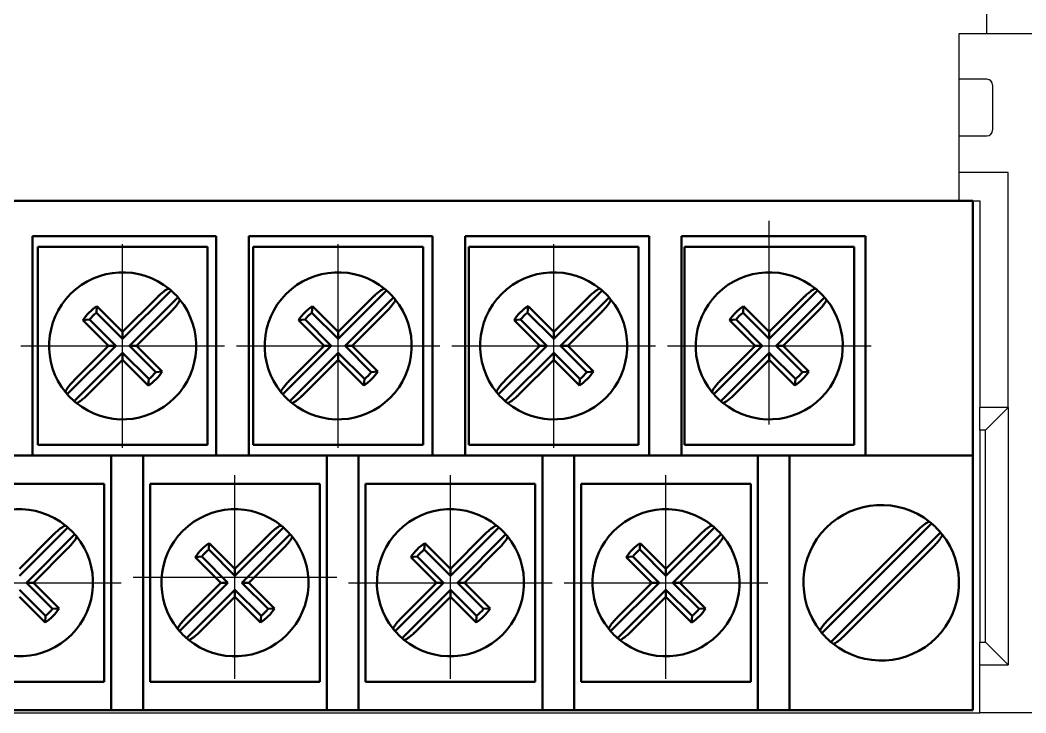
# Model space of a CAD drawing. Header units: millimetres. Extents: x 3520 to 8864, y 403 to 1747.
# Drawn here: x 7270.35 to 7305.91, y 1160.45 to 1184.94 of the extents above; entities that cross this region are included whole.
import ezdxf

# ---------------------------------------------------------------- set-up
doc = ezdxf.new("R2010")
doc.units = ezdxf.units.MM
doc.linetypes.add('CENTER', pattern=[10.16, 6.35, -1.27, 1.27, -1.27])
doc.layers.add('main', color=5, linetype='Continuous', lineweight=50)
doc.layers.add('ОСЕВЫЕ', color=1, linetype='CENTER', lineweight=25)

msp = doc.modelspace()

# ---------------------------------------------------------------- linework, layer by layer
at = {"layer": 'main', "color": 0, "lineweight": 25}
for p, q in [((7304.534, 1184.452, 1518.358), (7304.534, 1230.452, 1518.358)), ((7304.534, 1184.452, 1518.358), (7303.534, 1184.452, 1518.358)), ((7303.534, 1184.452, 1518.358), (7303.534, 1178.552, 1518.358)), ((7307.534, 1184.452, 1518.358), (7304.534, 1184.452, 1518.358)), ((7304.534, 1182.852, 1518.358), (7303.534, 1182.852, 1518.358)), ((7304.734, 1182.652, 1518.358), (7304.734, 1181.052, 1518.358)), ((7303.534, 1180.852, 1518.358), (7304.534, 1180.852, 1518.358)), ((7305.284, 1179.552, 1518.358), (7303.534, 1179.552, 1518.358)), ((7305.284, 1171.252, 1518.358), (7305.284, 1179.552, 1518.358)), ((7303.534, 1178.552, 1518.358), (7304.284, 1178.552, 1518.358)), ((7304.284, 1178.552, 1518.358), (7304.284, 1171.252, 1518.358)), ((7305.284, 1171.252, 1518.358), (7304.284, 1171.252, 1518.358)), ((7304.284, 1170.452, 1518.358), (7304.284, 1171.252, 1518.358)), ((7305.284, 1171.252, 1518.358), (7304.484, 1170.452, 1518.358)), ((7305.284, 1171.252, 1518.358), (7305.284, 1162.152, 1518.358)), ((7304.484, 1170.452, 1518.358), (7304.284, 1170.452, 1518.358)), ((7304.284, 1170.452, 1518.358), (7304.284, 1162.952, 1518.358)), ((7304.484, 1162.952, 1518.358), (7304.484, 1170.452, 1518.358)), ((7304.284, 1162.952, 1518.358), (7304.484, 1162.952, 1518.358)), ((7304.284, 1162.152, 1518.358), (7304.284, 1162.952, 1518.358)), ((7305.284, 1162.152, 1518.358), (7304.484, 1162.952, 1518.358)), ((7304.284, 1162.152, 1518.358), (7305.284, 1162.152, 1518.358)), ((7304.284, 1160.452, 1518.358), (7304.284, 1162.152, 1518.358)), ((7247.784, 1160.452, 1518.358), (7304.284, 1160.452, 1518.358)), ((7307.534, 1160.452, 1518.358), (7304.284, 1160.452, 1518.358))]:
    msp.add_line(p, q, dxfattribs=at)
at = {"layer": 'main', "color": 0}
for p, q in [((7304.034, 1178.552, 1518.358), (7248.034, 1178.552, 1518.358)), ((7304.034, 1178.552, 1518.358), (7304.034, 1170.552, 1518.358)), ((7270.784, 1177.302, 1518.358), (7270.784, 1170.552, 1518.358)), ((7277.284, 1177.302, 1518.358), (7270.784, 1177.302, 1518.358)), ((7277.284, 1170.552, 1518.358), (7277.284, 1177.302, 1518.358)), ((7284.934, 1177.302, 1518.358), (7278.434, 1177.302, 1518.358)), ((7278.434, 1177.302, 1518.358), (7278.434, 1170.552, 1518.358)), ((7284.934, 1170.552, 1518.358), (7284.934, 1177.302, 1518.358)), ((7286.084, 1177.302, 1518.358), (7286.084, 1170.552, 1518.358)), ((7292.584, 1177.302, 1518.358), (7286.084, 1177.302, 1518.358)), ((7292.584, 1170.552, 1518.358), (7292.584, 1177.302, 1518.358)), ((7300.234, 1177.302, 1518.358), (7293.734, 1177.302, 1518.358)), ((7293.734, 1177.302, 1518.358), (7293.734, 1170.552, 1518.358)), ((7300.234, 1170.552, 1518.358), (7300.234, 1177.302, 1518.358)), ((7276.974, 1176.927, 1518.358), (7270.974, 1176.927, 1518.358)), ((7270.974, 1176.927, 1518.358), (7270.974, 1169.927, 1518.358)), ((7276.974, 1169.927, 1518.358), (7276.974, 1176.927, 1518.358)), ((7278.594, 1176.927, 1518.358), (7278.594, 1169.927, 1518.358)), ((7284.594, 1176.927, 1518.358), (7278.594, 1176.927, 1518.358)), ((7284.594, 1169.927, 1518.358), (7284.594, 1176.927, 1518.358)), ((7286.214, 1176.927, 1518.358), (7286.214, 1169.927, 1518.358)), ((7292.214, 1176.927, 1518.358), (7286.214, 1176.927, 1518.358)), ((7292.214, 1169.927, 1518.358), (7292.214, 1176.927, 1518.358)), ((7299.834, 1176.927, 1518.358), (7293.834, 1176.927, 1518.358)), ((7293.834, 1176.927, 1518.358), (7293.834, 1169.927, 1518.358)), ((7299.834, 1169.927, 1518.358), (7299.834, 1176.927, 1518.358)), ((7275.686, 1175.384, 1518.358), (7273.974, 1173.673, 1518.358)), ((7283.306, 1175.384, 1518.358), (7281.594, 1173.673, 1518.358)), ((7290.926, 1175.384, 1518.358), (7289.214, 1173.673, 1518.358)), ((7298.546, 1175.384, 1518.358), (7296.834, 1173.673, 1518.358)), ((7275.191, 1175.139, 1518.358), (7273.974, 1173.922, 1518.358)), ((7274.22, 1173.427, 1518.358), (7275.931, 1175.139, 1518.358)), ((7282.811, 1175.139, 1518.358), (7281.594, 1173.922, 1518.358)), ((7281.84, 1173.427, 1518.358), (7283.551, 1175.139, 1518.358)), ((7290.431, 1175.139, 1518.358), (7289.214, 1173.922, 1518.358)), ((7289.46, 1173.427, 1518.358), (7291.171, 1175.139, 1518.358)), ((7298.051, 1175.139, 1518.358), (7296.834, 1173.922, 1518.358)), ((7297.08, 1173.427, 1518.358), (7298.791, 1175.139, 1518.358)), ((7273.048, 1174.599, 1518.358), (7273.067, 1174.829, 1518.358)), ((7273.974, 1173.673, 1518.358), (7273.048, 1174.599, 1518.358)), ((7273.974, 1173.922, 1518.358), (7273.067, 1174.829, 1518.358)), ((7274.469, 1173.427, 1518.358), (7275.686, 1174.644, 1518.358)), ((7280.668, 1174.599, 1518.358), (7280.687, 1174.829, 1518.358)), ((7281.594, 1173.673, 1518.358), (7280.668, 1174.599, 1518.358)), ((7281.594, 1173.922, 1518.358), (7280.687, 1174.829, 1518.358)), ((7282.089, 1173.427, 1518.358), (7283.306, 1174.644, 1518.358)), ((7288.288, 1174.599, 1518.358), (7288.307, 1174.829, 1518.358)), ((7289.214, 1173.673, 1518.358), (7288.288, 1174.599, 1518.358)), ((7289.214, 1173.922, 1518.358), (7288.307, 1174.829, 1518.358)), ((7289.709, 1173.427, 1518.358), (7290.926, 1174.644, 1518.358)), ((7295.908, 1174.599, 1518.358), (7295.927, 1174.829, 1518.358)), ((7296.834, 1173.673, 1518.358), (7295.908, 1174.599, 1518.358)), ((7296.834, 1173.922, 1518.358), (7295.927, 1174.829, 1518.358)), ((7297.329, 1173.427, 1518.358), (7298.546, 1174.644, 1518.358)), ((7272.802, 1174.353, 1518.358), (7272.572, 1174.334, 1518.358)), ((7272.572, 1174.334, 1518.358), (7273.479, 1173.427, 1518.358)), ((7272.802, 1174.353, 1518.358), (7273.728, 1173.427, 1518.358)), ((7280.422, 1174.353, 1518.358), (7280.192, 1174.334, 1518.358)), ((7280.192, 1174.334, 1518.358), (7281.099, 1173.427, 1518.358)), ((7280.422, 1174.353, 1518.358), (7281.348, 1173.427, 1518.358)), ((7288.042, 1174.353, 1518.358), (7287.812, 1174.334, 1518.358)), ((7287.812, 1174.334, 1518.358), (7288.719, 1173.427, 1518.358)), ((7288.042, 1174.353, 1518.358), (7288.968, 1173.427, 1518.358)), ((7295.662, 1174.353, 1518.358), (7295.432, 1174.334, 1518.358)), ((7295.432, 1174.334, 1518.358), (7296.339, 1173.427, 1518.358)), ((7295.662, 1174.353, 1518.358), (7296.588, 1173.427, 1518.358)), ((7273.974, 1173.673, 1518.358), (7273.974, 1173.922, 1518.358)), ((7281.594, 1173.673, 1518.358), (7281.594, 1173.922, 1518.358)), ((7289.214, 1173.673, 1518.358), (7289.214, 1173.922, 1518.358)), ((7296.834, 1173.673, 1518.358), (7296.834, 1173.922, 1518.358)), ((7273.728, 1173.427, 1518.358), (7272.017, 1171.716, 1518.358)), ((7273.479, 1173.427, 1518.358), (7272.262, 1172.21, 1518.358)), ((7272.262, 1171.47, 1518.358), (7273.974, 1173.181, 1518.358)), ((7273.728, 1173.427, 1518.358), (7273.479, 1173.427, 1518.358)), ((7273.974, 1173.181, 1518.358), (7273.974, 1172.932, 1518.358)), ((7273.974, 1173.181, 1518.358), (7274.9, 1172.255, 1518.358)), ((7274.22, 1173.427, 1518.358), (7274.469, 1173.427, 1518.358)), ((7275.146, 1172.501, 1518.358), (7274.22, 1173.427, 1518.358)), ((7275.376, 1172.52, 1518.358), (7274.469, 1173.427, 1518.358)), ((7281.348, 1173.427, 1518.358), (7279.637, 1171.716, 1518.358)), ((7281.099, 1173.427, 1518.358), (7279.882, 1172.21, 1518.358)), ((7279.882, 1171.47, 1518.358), (7281.594, 1173.181, 1518.358)), ((7281.348, 1173.427, 1518.358), (7281.099, 1173.427, 1518.358)), ((7281.594, 1173.181, 1518.358), (7281.594, 1172.932, 1518.358)), ((7281.594, 1173.181, 1518.358), (7282.52, 1172.255, 1518.358)), ((7281.84, 1173.427, 1518.358), (7282.089, 1173.427, 1518.358)), ((7282.766, 1172.501, 1518.358), (7281.84, 1173.427, 1518.358)), ((7282.996, 1172.52, 1518.358), (7282.089, 1173.427, 1518.358)), ((7288.968, 1173.427, 1518.358), (7287.257, 1171.716, 1518.358)), ((7288.719, 1173.427, 1518.358), (7287.502, 1172.21, 1518.358)), ((7287.502, 1171.47, 1518.358), (7289.214, 1173.181, 1518.358)), ((7288.968, 1173.427, 1518.358), (7288.719, 1173.427, 1518.358)), ((7289.214, 1173.181, 1518.358), (7289.214, 1172.932, 1518.358)), ((7289.214, 1173.181, 1518.358), (7290.14, 1172.255, 1518.358)), ((7289.46, 1173.427, 1518.358), (7289.709, 1173.427, 1518.358)), ((7290.386, 1172.501, 1518.358), (7289.46, 1173.427, 1518.358)), ((7290.616, 1172.52, 1518.358), (7289.709, 1173.427, 1518.358)), ((7296.588, 1173.427, 1518.358), (7294.877, 1171.716, 1518.358)), ((7296.339, 1173.427, 1518.358), (7295.122, 1172.21, 1518.358)), ((7295.122, 1171.47, 1518.358), (7296.834, 1173.181, 1518.358)), ((7296.588, 1173.427, 1518.358), (7296.339, 1173.427, 1518.358)), ((7296.834, 1173.181, 1518.358), (7296.834, 1172.932, 1518.358)), ((7296.834, 1173.181, 1518.358), (7297.76, 1172.255, 1518.358)), ((7297.08, 1173.427, 1518.358), (7297.329, 1173.427, 1518.358)), ((7298.006, 1172.501, 1518.358), (7297.08, 1173.427, 1518.358)), ((7298.236, 1172.52, 1518.358), (7297.329, 1173.427, 1518.358)), ((7272.757, 1171.715, 1518.358), (7273.974, 1172.932, 1518.358)), ((7273.974, 1172.932, 1518.358), (7274.881, 1172.025, 1518.358)), ((7280.377, 1171.715, 1518.358), (7281.594, 1172.932, 1518.358)), ((7281.594, 1172.932, 1518.358), (7282.501, 1172.025, 1518.358)), ((7287.997, 1171.715, 1518.358), (7289.214, 1172.932, 1518.358)), ((7289.214, 1172.932, 1518.358), (7290.121, 1172.025, 1518.358)), ((7295.617, 1171.715, 1518.358), (7296.834, 1172.932, 1518.358)), ((7296.834, 1172.932, 1518.358), (7297.741, 1172.025, 1518.358)), ((7275.146, 1172.501, 1518.358), (7275.376, 1172.52, 1518.358)), ((7282.766, 1172.501, 1518.358), (7282.996, 1172.52, 1518.358)), ((7290.386, 1172.501, 1518.358), (7290.616, 1172.52, 1518.358)), ((7298.006, 1172.501, 1518.358), (7298.236, 1172.52, 1518.358)), ((7274.9, 1172.255, 1518.358), (7274.881, 1172.025, 1518.358)), ((7282.52, 1172.255, 1518.358), (7282.501, 1172.025, 1518.358)), ((7290.14, 1172.255, 1518.358), (7290.121, 1172.025, 1518.358)), ((7297.76, 1172.255, 1518.358), (7297.741, 1172.025, 1518.358)), ((7270.784, 1170.552, 1518.358), (7270.784, 1169.552, 1518.358)), ((7277.284, 1169.552, 1518.358), (7277.284, 1170.552, 1518.358)), ((7278.434, 1170.552, 1518.358), (7278.434, 1169.552, 1518.358)), ((7284.934, 1169.552, 1518.358), (7284.934, 1170.552, 1518.358)), ((7286.084, 1170.552, 1518.358), (7286.084, 1169.552, 1518.358)), ((7292.584, 1169.552, 1518.358), (7292.584, 1170.552, 1518.358)), ((7293.734, 1170.552, 1518.358), (7293.734, 1169.552, 1518.358)), ((7300.234, 1169.552, 1518.358), (7300.234, 1170.552, 1518.358)), ((7304.034, 1170.552, 1518.358), (7304.034, 1169.552, 1518.358)), ((7270.974, 1169.927, 1518.358), (7276.974, 1169.927, 1518.358)), ((7278.594, 1169.927, 1518.358), (7284.594, 1169.927, 1518.358)), ((7286.214, 1169.927, 1518.358), (7292.214, 1169.927, 1518.358)), ((7293.834, 1169.927, 1518.358), (7299.834, 1169.927, 1518.358)), ((7270.784, 1169.552, 1518.358), (7269.634, 1169.552, 1518.358)), ((7270.784, 1169.552, 1518.358), (7277.284, 1169.552, 1518.358)), ((7273.574, 1161.552, 1518.358), (7273.574, 1169.552, 1518.358)), ((7274.694, 1169.552, 1518.358), (7274.694, 1161.552, 1518.358)), ((7278.434, 1169.552, 1518.358), (7277.284, 1169.552, 1518.358)), ((7278.434, 1169.552, 1518.358), (7284.934, 1169.552, 1518.358)), ((7281.194, 1161.552, 1518.358), (7281.194, 1169.552, 1518.358)), ((7282.314, 1169.552, 1518.358), (7282.314, 1161.552, 1518.358)), ((7286.084, 1169.552, 1518.358), (7284.934, 1169.552, 1518.358)), ((7286.084, 1169.552, 1518.358), (7292.584, 1169.552, 1518.358)), ((7288.814, 1161.552, 1518.358), (7288.814, 1169.552, 1518.358)), ((7289.934, 1169.552, 1518.358), (7289.934, 1161.552, 1518.358)), ((7293.734, 1169.552, 1518.358), (7292.584, 1169.552, 1518.358)), ((7293.734, 1169.552, 1518.358), (7300.234, 1169.552, 1518.358)), ((7296.434, 1161.552, 1518.358), (7296.434, 1169.552, 1518.358)), ((7297.554, 1169.552, 1518.358), (7297.554, 1161.552, 1518.358)), ((7304.034, 1169.552, 1518.358), (7300.234, 1169.552, 1518.358)), ((7304.034, 1169.552, 1518.358), (7304.034, 1160.552, 1518.358)), ((7273.324, 1168.552, 1518.358), (7267.324, 1168.552, 1518.358)), ((7273.324, 1161.552, 1518.358), (7273.324, 1168.552, 1518.358)), ((7280.944, 1168.552, 1518.358), (7274.944, 1168.552, 1518.358)), ((7274.944, 1168.552, 1518.358), (7274.944, 1161.552, 1518.358)), ((7280.944, 1161.552, 1518.358), (7280.944, 1168.552, 1518.358)), ((7288.564, 1168.552, 1518.358), (7282.564, 1168.552, 1518.358)), ((7282.564, 1168.552, 1518.358), (7282.564, 1161.552, 1518.358)), ((7288.564, 1161.552, 1518.358), (7288.564, 1168.552, 1518.358)), ((7296.184, 1168.552, 1518.358), (7290.184, 1168.552, 1518.358)), ((7290.184, 1168.552, 1518.358), (7290.184, 1161.552, 1518.358)), ((7296.184, 1161.552, 1518.358), (7296.184, 1168.552, 1518.358)), ((7302.574, 1167.148, 1518.358), (7298.698, 1163.272, 1518.358)), ((7272.036, 1167.009, 1518.358), (7270.324, 1165.298, 1518.358)), ((7271.541, 1166.764, 1518.358), (7270.324, 1165.547, 1518.358)), ((7270.57, 1165.052, 1518.358), (7272.281, 1166.764, 1518.358)), ((7279.656, 1167.009, 1518.358), (7277.944, 1165.298, 1518.358)), ((7279.161, 1166.764, 1518.358), (7277.944, 1165.547, 1518.358)), ((7278.19, 1165.052, 1518.358), (7279.901, 1166.764, 1518.358)), ((7287.276, 1167.009, 1518.358), (7285.564, 1165.298, 1518.358)), ((7286.781, 1166.764, 1518.358), (7285.564, 1165.547, 1518.358)), ((7285.81, 1165.052, 1518.358), (7287.521, 1166.764, 1518.358)), ((7294.896, 1167.009, 1518.358), (7293.184, 1165.298, 1518.358)), ((7294.401, 1166.764, 1518.358), (7293.184, 1165.547, 1518.358)), ((7293.43, 1165.052, 1518.358), (7295.141, 1166.764, 1518.358)), ((7302.077, 1166.901, 1518.358), (7298.945, 1163.769, 1518.358)), ((7299.014, 1162.956, 1518.358), (7302.89, 1166.832, 1518.358)), ((7277.018, 1166.224, 1518.358), (7277.037, 1166.454, 1518.358)), ((7277.944, 1165.547, 1518.358), (7277.037, 1166.454, 1518.358)), ((7284.638, 1166.224, 1518.358), (7284.657, 1166.454, 1518.358)), ((7285.564, 1165.547, 1518.358), (7284.657, 1166.454, 1518.358)), ((7292.258, 1166.224, 1518.358), (7292.277, 1166.454, 1518.358)), ((7293.184, 1165.547, 1518.358), (7292.277, 1166.454, 1518.358)), ((7270.819, 1165.052, 1518.358), (7272.036, 1166.269, 1518.358)), ((7277.944, 1165.298, 1518.358), (7277.018, 1166.224, 1518.358)), ((7278.439, 1165.052, 1518.358), (7279.656, 1166.269, 1518.358)), ((7285.564, 1165.298, 1518.358), (7284.638, 1166.224, 1518.358)), ((7286.059, 1165.052, 1518.358), (7287.276, 1166.269, 1518.358)), ((7293.184, 1165.298, 1518.358), (7292.258, 1166.224, 1518.358)), ((7293.679, 1165.052, 1518.358), (7294.896, 1166.269, 1518.358)), ((7299.511, 1163.204, 1518.358), (7302.642, 1166.335, 1518.358)), ((7276.772, 1165.978, 1518.358), (7276.542, 1165.959, 1518.358)), ((7276.542, 1165.959, 1518.358), (7277.449, 1165.052, 1518.358)), ((7276.772, 1165.978, 1518.358), (7277.698, 1165.052, 1518.358)), ((7284.392, 1165.978, 1518.358), (7284.162, 1165.959, 1518.358)), ((7284.162, 1165.959, 1518.358), (7285.069, 1165.052, 1518.358)), ((7284.392, 1165.978, 1518.358), (7285.318, 1165.052, 1518.358)), ((7292.012, 1165.978, 1518.358), (7291.782, 1165.959, 1518.358)), ((7291.782, 1165.959, 1518.358), (7292.689, 1165.052, 1518.358)), ((7292.012, 1165.978, 1518.358), (7292.938, 1165.052, 1518.358)), ((7277.944, 1165.298, 1518.358), (7277.944, 1165.547, 1518.358)), ((7285.564, 1165.298, 1518.358), (7285.564, 1165.547, 1518.358)), ((7293.184, 1165.298, 1518.358), (7293.184, 1165.547, 1518.358)), ((7270.57, 1165.052, 1518.358), (7270.819, 1165.052, 1518.358)), ((7271.496, 1164.126, 1518.358), (7270.57, 1165.052, 1518.358)), ((7271.726, 1164.145, 1518.358), (7270.819, 1165.052, 1518.358)), ((7277.698, 1165.052, 1518.358), (7275.987, 1163.341, 1518.358)), ((7277.449, 1165.052, 1518.358), (7276.232, 1163.835, 1518.358)), ((7277.698, 1165.052, 1518.358), (7277.449, 1165.052, 1518.358)), ((7278.19, 1165.052, 1518.358), (7278.439, 1165.052, 1518.358)), ((7279.116, 1164.126, 1518.358), (7278.19, 1165.052, 1518.358)), ((7279.346, 1164.145, 1518.358), (7278.439, 1165.052, 1518.358)), ((7285.318, 1165.052, 1518.358), (7283.607, 1163.341, 1518.358)), ((7285.069, 1165.052, 1518.358), (7283.852, 1163.835, 1518.358)), ((7285.318, 1165.052, 1518.358), (7285.069, 1165.052, 1518.358)), ((7285.81, 1165.052, 1518.358), (7286.059, 1165.052, 1518.358)), ((7286.736, 1164.126, 1518.358), (7285.81, 1165.052, 1518.358)), ((7286.966, 1164.145, 1518.358), (7286.059, 1165.052, 1518.358)), ((7292.938, 1165.052, 1518.358), (7291.227, 1163.341, 1518.358)), ((7292.689, 1165.052, 1518.358), (7291.472, 1163.835, 1518.358)), ((7292.938, 1165.052, 1518.358), (7292.689, 1165.052, 1518.358)), ((7293.43, 1165.052, 1518.358), (7293.679, 1165.052, 1518.358)), ((7294.356, 1164.126, 1518.358), (7293.43, 1165.052, 1518.358)), ((7294.586, 1164.145, 1518.358), (7293.679, 1165.052, 1518.358)), ((7270.324, 1164.806, 1518.358), (7271.25, 1163.88, 1518.358)), ((7276.232, 1163.095, 1518.358), (7277.944, 1164.806, 1518.358)), ((7277.944, 1164.806, 1518.358), (7277.944, 1164.557, 1518.358)), ((7277.944, 1164.806, 1518.358), (7278.87, 1163.88, 1518.358)), ((7283.852, 1163.095, 1518.358), (7285.564, 1164.806, 1518.358)), ((7285.564, 1164.806, 1518.358), (7285.564, 1164.557, 1518.358)), ((7285.564, 1164.806, 1518.358), (7286.49, 1163.88, 1518.358)), ((7291.472, 1163.095, 1518.358), (7293.184, 1164.806, 1518.358)), ((7293.184, 1164.806, 1518.358), (7293.184, 1164.557, 1518.358)), ((7293.184, 1164.806, 1518.358), (7294.11, 1163.88, 1518.358)), ((7270.324, 1164.557, 1518.358), (7271.231, 1163.65, 1518.358)), ((7276.727, 1163.34, 1518.358), (7277.944, 1164.557, 1518.358)), ((7277.944, 1164.557, 1518.358), (7278.851, 1163.65, 1518.358)), ((7284.347, 1163.34, 1518.358), (7285.564, 1164.557, 1518.358)), ((7285.564, 1164.557, 1518.358), (7286.471, 1163.65, 1518.358)), ((7291.967, 1163.34, 1518.358), (7293.184, 1164.557, 1518.358)), ((7293.184, 1164.557, 1518.358), (7294.091, 1163.65, 1518.358)), ((7271.25, 1163.88, 1518.358), (7271.231, 1163.65, 1518.358)), ((7271.496, 1164.126, 1518.358), (7271.726, 1164.145, 1518.358)), ((7278.87, 1163.88, 1518.358), (7278.851, 1163.65, 1518.358)), ((7279.116, 1164.126, 1518.358), (7279.346, 1164.145, 1518.358)), ((7286.49, 1163.88, 1518.358), (7286.471, 1163.65, 1518.358)), ((7286.736, 1164.126, 1518.358), (7286.966, 1164.145, 1518.358)), ((7294.11, 1163.88, 1518.358), (7294.091, 1163.65, 1518.358)), ((7294.356, 1164.126, 1518.358), (7294.586, 1164.145, 1518.358)), ((7267.324, 1161.552, 1518.358), (7273.324, 1161.552, 1518.358)), ((7273.574, 1160.552, 1518.358), (7273.574, 1161.552, 1518.358)), ((7274.694, 1161.552, 1518.358), (7274.694, 1160.552, 1518.358)), ((7274.944, 1161.552, 1518.358), (7280.944, 1161.552, 1518.358)), ((7281.194, 1160.552, 1518.358), (7281.194, 1161.552, 1518.358)), ((7282.314, 1161.552, 1518.358), (7282.314, 1160.552, 1518.358)), ((7282.564, 1161.552, 1518.358), (7288.564, 1161.552, 1518.358)), ((7288.814, 1160.552, 1518.358), (7288.814, 1161.552, 1518.358)), ((7289.934, 1161.552, 1518.358), (7289.934, 1160.552, 1518.358)), ((7290.184, 1161.552, 1518.358), (7296.184, 1161.552, 1518.358)), ((7296.434, 1160.552, 1518.358), (7296.434, 1161.552, 1518.358)), ((7297.554, 1161.552, 1518.358), (7297.554, 1160.552, 1518.358)), ((7267.074, 1160.552, 1518.358), (7273.574, 1160.552, 1518.358)), ((7274.694, 1160.552, 1518.358), (7273.574, 1160.552, 1518.358)), ((7274.694, 1160.552, 1518.358), (7281.194, 1160.552, 1518.358)), ((7282.314, 1160.552, 1518.358), (7281.194, 1160.552, 1518.358)), ((7282.314, 1160.552, 1518.358), (7288.814, 1160.552, 1518.358)), ((7289.934, 1160.552, 1518.358), (7288.814, 1160.552, 1518.358)), ((7289.934, 1160.552, 1518.358), (7296.434, 1160.552, 1518.358)), ((7297.554, 1160.552, 1518.358), (7296.434, 1160.552, 1518.358)), ((7297.554, 1160.552, 1518.358), (7304.034, 1160.552, 1518.358))]:
    msp.add_line(p, q, dxfattribs=at)
at = {"layer": 'main', "color": 0, "lineweight": 25}
for centre, start, end in [((7304.534, 1182.652, 1518.358), 0, 90), ((7304.534, 1181.052, 1518.358), 270, 0)]:
    msp.add_arc(centre, 0.2, start, end, dxfattribs=at)
at = {"layer": 'main', "color": 0}
for centre, radius, start, end in [((7273.974, 1173.427, 1518.358), 2.6, 50.7798, 219.2202), ((7281.594, 1173.427, 1518.358), 2.6, 50.7798, 219.2202), ((7289.214, 1173.427, 1518.358), 2.6, 50.7798, 219.2202), ((7296.834, 1173.427, 1518.358), 2.6, 50.7798, 219.2202), ((7273.974, 1173.427, 1518.358), 2.6, 48.8301, 50.7798), ((7273.974, 1173.427, 1518.358), 2.6, 41.1699, 48.8301), ((7281.594, 1173.427, 1518.358), 2.6, 48.8301, 50.7798), ((7281.594, 1173.427, 1518.358), 2.6, 41.1699, 48.8301), ((7289.214, 1173.427, 1518.358), 2.6, 48.8301, 50.7798), ((7289.214, 1173.427, 1518.358), 2.6, 41.1699, 48.8301), ((7296.834, 1173.427, 1518.358), 2.6, 48.8301, 50.7798), ((7296.834, 1173.427, 1518.358), 2.6, 41.1699, 48.8301), ((7273.974, 1173.427, 1518.358), 2.6, 230.7798, 39.2202), ((7273.974, 1173.427, 1518.358), 2.6, 39.2202, 41.1699), ((7281.594, 1173.427, 1518.358), 2.6, 230.7798, 39.2202), ((7281.594, 1173.427, 1518.358), 2.6, 39.2202, 41.1699), ((7289.214, 1173.427, 1518.358), 2.6, 230.7798, 39.2202), ((7289.214, 1173.427, 1518.358), 2.6, 39.2202, 41.1699), ((7296.834, 1173.427, 1518.358), 2.6, 230.7798, 39.2202), ((7296.834, 1173.427, 1518.358), 2.6, 39.2202, 41.1699), ((7273.974, 1173.427, 1518.358), 1.67, 122.9031, 147.0969), ((7273.974, 1173.427, 1518.358), 1.494, 128.3235, 141.6765), ((7281.594, 1173.427, 1518.358), 1.67, 122.9031, 147.0969), ((7281.594, 1173.427, 1518.358), 1.494, 128.3235, 141.6765), ((7289.214, 1173.427, 1518.358), 1.67, 122.9031, 147.0969), ((7289.214, 1173.427, 1518.358), 1.494, 128.3235, 141.6765), ((7296.834, 1173.427, 1518.358), 1.67, 122.9031, 147.0969), ((7296.834, 1173.427, 1518.358), 1.494, 128.3235, 141.6765), ((7273.974, 1173.427, 1518.358), 1.67, 302.9031, 327.0969), ((7273.974, 1173.427, 1518.358), 1.494, 308.3235, 321.6765), ((7281.594, 1173.427, 1518.358), 1.67, 302.9031, 327.0969), ((7281.594, 1173.427, 1518.358), 1.494, 308.3235, 321.6765), ((7289.214, 1173.427, 1518.358), 1.67, 302.9031, 327.0969), ((7289.214, 1173.427, 1518.358), 1.494, 308.3235, 321.6765), ((7296.834, 1173.427, 1518.358), 1.67, 302.9031, 327.0969), ((7296.834, 1173.427, 1518.358), 1.494, 308.3235, 321.6765), ((7273.974, 1173.427, 1518.358), 2.6, 219.2202, 221.1699), ((7273.974, 1173.427, 1518.358), 2.6, 221.1699, 228.8301), ((7281.594, 1173.427, 1518.358), 2.6, 219.2202, 221.1699), ((7281.594, 1173.427, 1518.358), 2.6, 221.1699, 228.8301), ((7289.214, 1173.427, 1518.358), 2.6, 219.2202, 221.1699), ((7289.214, 1173.427, 1518.358), 2.6, 221.1699, 228.8301), ((7296.834, 1173.427, 1518.358), 2.6, 219.2202, 221.1699), ((7296.834, 1173.427, 1518.358), 2.6, 221.1699, 228.8301), ((7273.974, 1173.427, 1518.358), 2.6, 228.8301, 230.7798), ((7281.594, 1173.427, 1518.358), 2.6, 228.8301, 230.7798), ((7289.214, 1173.427, 1518.358), 2.6, 228.8301, 230.7798), ((7296.834, 1173.427, 1518.358), 2.6, 228.8301, 230.7798), ((7300.794, 1165.052, 1518.358), 2.75, 51.5111, 218.4889), ((7270.324, 1165.052, 1518.358), 2.6, 50.7798, 219.2202), ((7277.944, 1165.052, 1518.358), 2.6, 50.7798, 219.2202), ((7285.564, 1165.052, 1518.358), 2.6, 50.7798, 219.2202), ((7293.184, 1165.052, 1518.358), 2.6, 50.7798, 219.2202), ((7300.794, 1165.052, 1518.358), 2.75, 49.6653, 51.5111), ((7300.794, 1165.052, 1518.358), 2.75, 40.3347, 49.6653), ((7270.324, 1165.052, 1518.358), 2.6, 48.8301, 50.7798), ((7270.324, 1165.052, 1518.358), 2.6, 41.1699, 48.8301), ((7270.324, 1165.052, 1518.358), 2.6, 39.2202, 41.1699), ((7277.944, 1165.052, 1518.358), 2.6, 48.8301, 50.7798), ((7277.944, 1165.052, 1518.358), 2.6, 41.1699, 48.8301), ((7277.944, 1165.052, 1518.358), 2.6, 39.2202, 41.1699), ((7285.564, 1165.052, 1518.358), 2.6, 48.8301, 50.7798), ((7285.564, 1165.052, 1518.358), 2.6, 41.1699, 48.8301), ((7285.564, 1165.052, 1518.358), 2.6, 39.2202, 41.1699), ((7293.184, 1165.052, 1518.358), 2.6, 48.8301, 50.7798), ((7293.184, 1165.052, 1518.358), 2.6, 41.1699, 48.8301), ((7293.184, 1165.052, 1518.358), 2.6, 39.2202, 41.1699), ((7300.794, 1165.052, 1518.358), 2.75, 231.5111, 38.4889), ((7300.794, 1165.052, 1518.358), 2.75, 38.4889, 40.3347), ((7270.324, 1165.052, 1518.358), 2.6, 230.7798, 39.2202), ((7277.944, 1165.052, 1518.358), 2.6, 230.7798, 39.2202), ((7277.944, 1165.052, 1518.358), 1.67, 122.9031, 147.0969), ((7285.564, 1165.052, 1518.358), 2.6, 230.7798, 39.2202), ((7285.564, 1165.052, 1518.358), 1.67, 122.9031, 147.0969), ((7293.184, 1165.052, 1518.358), 2.6, 230.7798, 39.2202), ((7293.184, 1165.052, 1518.358), 1.67, 122.9031, 147.0969), ((7277.944, 1165.052, 1518.358), 1.494, 128.3235, 141.6765), ((7285.564, 1165.052, 1518.358), 1.494, 128.3235, 141.6765), ((7293.184, 1165.052, 1518.358), 1.494, 128.3235, 141.6765), ((7270.324, 1165.052, 1518.358), 1.67, 302.9031, 327.0969), ((7270.324, 1165.052, 1518.358), 1.494, 308.3235, 321.6765), ((7277.944, 1165.052, 1518.358), 1.67, 302.9031, 327.0969), ((7277.944, 1165.052, 1518.358), 1.494, 308.3235, 321.6765), ((7285.564, 1165.052, 1518.358), 1.67, 302.9031, 327.0969), ((7285.564, 1165.052, 1518.358), 1.494, 308.3235, 321.6765), ((7293.184, 1165.052, 1518.358), 1.67, 302.9031, 327.0969), ((7293.184, 1165.052, 1518.358), 1.494, 308.3235, 321.6765), ((7277.944, 1165.052, 1518.358), 2.6, 219.2202, 221.1699), ((7277.944, 1165.052, 1518.358), 2.6, 221.1699, 228.8301), ((7285.564, 1165.052, 1518.358), 2.6, 219.2202, 221.1699), ((7285.564, 1165.052, 1518.358), 2.6, 221.1699, 228.8301), ((7293.184, 1165.052, 1518.358), 2.6, 219.2202, 221.1699), ((7293.184, 1165.052, 1518.358), 2.6, 221.1699, 228.8301), ((7300.794, 1165.052, 1518.358), 2.75, 218.4889, 220.3347), ((7300.794, 1165.052, 1518.358), 2.75, 220.3347, 229.6653), ((7277.944, 1165.052, 1518.358), 2.6, 228.8301, 230.7798), ((7285.564, 1165.052, 1518.358), 2.6, 228.8301, 230.7798), ((7293.184, 1165.052, 1518.358), 2.6, 228.8301, 230.7798), ((7300.794, 1165.052, 1518.358), 2.75, 229.6653, 231.5111)]:
    msp.add_arc(centre, radius, start, end, dxfattribs=at)
for points, knots in [([(7275.618, 1175.441, 1518.358), (7275.606, 1175.444, 1518.358), (7275.582, 1175.448, 1518.358), (7275.499, 1175.402, 1518.358), (7275.39, 1175.322, 1518.358), (7275.282, 1175.228, 1518.358), (7275.215, 1175.163, 1518.358), (7275.191, 1175.139, 1518.358)], [0, 0, 0, 0, 0.216573, 0.433076, 0.651194, 0.869983, 1, 1, 1, 1]), ([(7283.238, 1175.441, 1518.358), (7283.226, 1175.444, 1518.358), (7283.202, 1175.448, 1518.358), (7283.119, 1175.402, 1518.358), (7283.01, 1175.322, 1518.358), (7282.902, 1175.228, 1518.358), (7282.835, 1175.163, 1518.358), (7282.811, 1175.139, 1518.358)], [0, 0, 0, 0, 0.216574, 0.433077, 0.651195, 0.869985, 1, 1, 1, 1]), ([(7290.858, 1175.441, 1518.358), (7290.846, 1175.444, 1518.358), (7290.822, 1175.448, 1518.358), (7290.739, 1175.402, 1518.358), (7290.63, 1175.322, 1518.358), (7290.522, 1175.228, 1518.358), (7290.455, 1175.163, 1518.358), (7290.431, 1175.139, 1518.358)], [0, 0, 0, 0, 0.216574, 0.433077, 0.651195, 0.869985, 1, 1, 1, 1]), ([(7298.478, 1175.441, 1518.358), (7298.466, 1175.444, 1518.358), (7298.442, 1175.448, 1518.358), (7298.359, 1175.402, 1518.358), (7298.25, 1175.322, 1518.358), (7298.142, 1175.228, 1518.358), (7298.075, 1175.163, 1518.358), (7298.051, 1175.139, 1518.358)], [0, 0, 0, 0, 0.216572, 0.433077, 0.651192, 0.869982, 1, 1, 1, 1]), ([(7275.686, 1174.644, 1518.358), (7275.726, 1174.685, 1518.358), (7275.806, 1174.768, 1518.358), (7275.904, 1174.888, 1518.358), (7275.971, 1174.987, 1518.358), (7275.997, 1175.048, 1518.358), (7275.991, 1175.065, 1518.358), (7275.988, 1175.071, 1518.358)], [0, 0, 0, 0, 0.216021, 0.431946, 0.650024, 0.868799, 1, 1, 1, 1]), ([(7283.306, 1174.644, 1518.358), (7283.346, 1174.685, 1518.358), (7283.426, 1174.768, 1518.358), (7283.524, 1174.888, 1518.358), (7283.591, 1174.987, 1518.358), (7283.617, 1175.048, 1518.358), (7283.611, 1175.065, 1518.358), (7283.608, 1175.071, 1518.358)], [0, 0, 0, 0, 0.216019, 0.431945, 0.650024, 0.868799, 1, 1, 1, 1]), ([(7290.926, 1174.644, 1518.358), (7290.966, 1174.685, 1518.358), (7291.046, 1174.768, 1518.358), (7291.144, 1174.888, 1518.358), (7291.211, 1174.987, 1518.358), (7291.237, 1175.048, 1518.358), (7291.231, 1175.065, 1518.358), (7291.228, 1175.071, 1518.358)], [0, 0, 0, 0, 0.216019, 0.431944, 0.650023, 0.868799, 1, 1, 1, 1]), ([(7298.546, 1174.644, 1518.358), (7298.586, 1174.685, 1518.358), (7298.666, 1174.768, 1518.358), (7298.764, 1174.888, 1518.358), (7298.831, 1174.987, 1518.358), (7298.857, 1175.048, 1518.358), (7298.851, 1175.065, 1518.358), (7298.848, 1175.071, 1518.358)], [0, 0, 0, 0, 0.216022, 0.431944, 0.650025, 0.868799, 1, 1, 1, 1]), ([(7272.262, 1172.21, 1518.358), (7272.222, 1172.169, 1518.358), (7272.142, 1172.086, 1518.358), (7272.044, 1171.966, 1518.358), (7271.977, 1171.867, 1518.358), (7271.951, 1171.806, 1518.358), (7271.957, 1171.789, 1518.358), (7271.96, 1171.783, 1518.358)], [0, 0, 0, 0, 0.2160219, 0.4319454, 0.6500247, 0.868799, 1, 1, 1, 1]), ([(7279.882, 1172.21, 1518.358), (7279.842, 1172.169, 1518.358), (7279.762, 1172.086, 1518.358), (7279.664, 1171.966, 1518.358), (7279.597, 1171.867, 1518.358), (7279.571, 1171.806, 1518.358), (7279.577, 1171.789, 1518.358), (7279.58, 1171.783, 1518.358)], [0, 0, 0, 0, 0.216019, 0.431945, 0.650024, 0.868799, 1, 1, 1, 1]), ([(7287.502, 1172.21, 1518.358), (7287.462, 1172.169, 1518.358), (7287.382, 1172.086, 1518.358), (7287.284, 1171.966, 1518.358), (7287.217, 1171.867, 1518.358), (7287.191, 1171.806, 1518.358), (7287.197, 1171.789, 1518.358), (7287.2, 1171.783, 1518.358)], [0, 0, 0, 0, 0.216022, 0.431947, 0.650025, 0.868799, 1, 1, 1, 1]), ([(7295.122, 1172.21, 1518.358), (7295.082, 1172.169, 1518.358), (7295.002, 1172.086, 1518.358), (7294.904, 1171.966, 1518.358), (7294.837, 1171.867, 1518.358), (7294.811, 1171.806, 1518.358), (7294.817, 1171.789, 1518.358), (7294.82, 1171.783, 1518.358)], [0, 0, 0, 0, 0.216022, 0.431944, 0.650025, 0.868799, 1, 1, 1, 1]), ([(7272.33, 1171.413, 1518.358), (7272.342, 1171.411, 1518.358), (7272.366, 1171.406, 1518.358), (7272.449, 1171.452, 1518.358), (7272.557, 1171.532, 1518.358), (7272.666, 1171.626, 1518.358), (7272.733, 1171.691, 1518.358), (7272.757, 1171.715, 1518.358)], [0, 0, 0, 0, 0.216573, 0.433077, 0.651194, 0.869984, 1, 1, 1, 1]), ([(7279.95, 1171.413, 1518.358), (7279.962, 1171.411, 1518.358), (7279.986, 1171.406, 1518.358), (7280.069, 1171.452, 1518.358), (7280.177, 1171.532, 1518.358), (7280.286, 1171.626, 1518.358), (7280.353, 1171.691, 1518.358), (7280.377, 1171.715, 1518.358)], [0, 0, 0, 0, 0.216574, 0.433077, 0.651195, 0.869986, 1, 1, 1, 1]), ([(7287.57, 1171.413, 1518.358), (7287.582, 1171.411, 1518.358), (7287.606, 1171.406, 1518.358), (7287.689, 1171.452, 1518.358), (7287.797, 1171.532, 1518.358), (7287.906, 1171.626, 1518.358), (7287.973, 1171.691, 1518.358), (7287.997, 1171.715, 1518.358)], [0, 0, 0, 0, 0.216574, 0.433077, 0.651195, 0.869986, 1, 1, 1, 1]), ([(7295.19, 1171.413, 1518.358), (7295.202, 1171.411, 1518.358), (7295.226, 1171.406, 1518.358), (7295.309, 1171.452, 1518.358), (7295.417, 1171.532, 1518.358), (7295.526, 1171.626, 1518.358), (7295.593, 1171.691, 1518.358), (7295.617, 1171.715, 1518.358)], [0, 0, 0, 0, 0.216572, 0.433075, 0.651193, 0.869983, 1, 1, 1, 1]), ([(7302.505, 1167.205, 1518.358), (7302.493, 1167.207, 1518.358), (7302.47, 1167.211, 1518.358), (7302.386, 1167.165, 1518.358), (7302.277, 1167.085, 1518.358), (7302.168, 1166.99, 1518.358), (7302.102, 1166.925, 1518.358), (7302.077, 1166.901, 1518.358)], [0, 0, 0, 0, 0.216127, 0.432423, 0.650694, 0.870012, 1, 1, 1, 1]), ([(7271.968, 1167.066, 1518.358), (7271.956, 1167.069, 1518.358), (7271.932, 1167.073, 1518.358), (7271.849, 1167.027, 1518.358), (7271.74, 1166.947, 1518.358), (7271.632, 1166.853, 1518.358), (7271.565, 1166.788, 1518.358), (7271.541, 1166.764, 1518.358)], [0, 0, 0, 0, 0.216573, 0.433075, 0.651194, 0.869984, 1, 1, 1, 1]), ([(7279.588, 1167.066, 1518.358), (7279.576, 1167.069, 1518.358), (7279.552, 1167.073, 1518.358), (7279.469, 1167.027, 1518.358), (7279.36, 1166.947, 1518.358), (7279.252, 1166.853, 1518.358), (7279.185, 1166.788, 1518.358), (7279.161, 1166.764, 1518.358)], [0, 0, 0, 0, 0.216572, 0.433074, 0.651192, 0.869982, 1, 1, 1, 1]), ([(7287.208, 1167.066, 1518.358), (7287.196, 1167.069, 1518.358), (7287.172, 1167.073, 1518.358), (7287.089, 1167.027, 1518.358), (7286.98, 1166.947, 1518.358), (7286.872, 1166.853, 1518.358), (7286.805, 1166.788, 1518.358), (7286.781, 1166.764, 1518.358)], [0, 0, 0, 0, 0.2165737, 0.4330765, 0.6511949, 0.8699854, 1, 1, 1, 1]), ([(7294.828, 1167.066, 1518.358), (7294.816, 1167.069, 1518.358), (7294.792, 1167.073, 1518.358), (7294.709, 1167.027, 1518.358), (7294.6, 1166.947, 1518.358), (7294.492, 1166.853, 1518.358), (7294.425, 1166.788, 1518.358), (7294.401, 1166.764, 1518.358)], [0, 0, 0, 0, 0.2165737, 0.4330765, 0.6511949, 0.8699854, 1, 1, 1, 1]), ([(7302.642, 1166.335, 1518.358), (7302.652, 1166.344, 1518.358), (7302.7, 1166.393, 1518.358), (7302.786, 1166.486, 1518.358), (7302.878, 1166.603, 1518.358), (7302.938, 1166.697, 1518.358), (7302.955, 1166.746, 1518.358), (7302.948, 1166.76, 1518.358), (7302.946, 1166.764, 1518.358)], [0, 0, 0, 0, 0.048599, 0.260525, 0.477083, 0.696082, 0.915046, 1, 1, 1, 1]), ([(7272.036, 1166.269, 1518.358), (7272.076, 1166.31, 1518.358), (7272.156, 1166.393, 1518.358), (7272.254, 1166.513, 1518.358), (7272.321, 1166.612, 1518.358), (7272.347, 1166.673, 1518.358), (7272.341, 1166.69, 1518.358), (7272.338, 1166.696, 1518.358)], [0, 0, 0, 0, 0.216021, 0.431945, 0.650024, 0.868798, 1, 1, 1, 1]), ([(7279.656, 1166.269, 1518.358), (7279.696, 1166.31, 1518.358), (7279.776, 1166.393, 1518.358), (7279.874, 1166.513, 1518.358), (7279.941, 1166.612, 1518.358), (7279.967, 1166.673, 1518.358), (7279.961, 1166.69, 1518.358), (7279.958, 1166.696, 1518.358)], [0, 0, 0, 0, 0.216022, 0.431944, 0.650024, 0.868798, 1, 1, 1, 1]), ([(7287.276, 1166.269, 1518.358), (7287.316, 1166.31, 1518.358), (7287.396, 1166.393, 1518.358), (7287.494, 1166.513, 1518.358), (7287.561, 1166.612, 1518.358), (7287.587, 1166.673, 1518.358), (7287.581, 1166.69, 1518.358), (7287.578, 1166.696, 1518.358)], [0, 0, 0, 0, 0.216022, 0.431946, 0.650024, 0.868798, 1, 1, 1, 1]), ([(7294.896, 1166.269, 1518.358), (7294.936, 1166.31, 1518.358), (7295.016, 1166.393, 1518.358), (7295.114, 1166.513, 1518.358), (7295.181, 1166.612, 1518.358), (7295.207, 1166.673, 1518.358), (7295.201, 1166.69, 1518.358), (7295.198, 1166.696, 1518.358)], [0, 0, 0, 0, 0.216022, 0.431946, 0.650024, 0.868798, 1, 1, 1, 1]), ([(7276.232, 1163.835, 1518.358), (7276.192, 1163.794, 1518.358), (7276.112, 1163.711, 1518.358), (7276.014, 1163.591, 1518.358), (7275.947, 1163.492, 1518.358), (7275.921, 1163.431, 1518.358), (7275.927, 1163.414, 1518.358), (7275.93, 1163.408, 1518.358)], [0, 0, 0, 0, 0.216022, 0.4319441, 0.6500244, 0.8687978, 1, 1, 1, 1]), ([(7283.852, 1163.835, 1518.358), (7283.812, 1163.794, 1518.358), (7283.732, 1163.711, 1518.358), (7283.634, 1163.591, 1518.358), (7283.567, 1163.492, 1518.358), (7283.541, 1163.431, 1518.358), (7283.547, 1163.414, 1518.358), (7283.55, 1163.408, 1518.358)], [0, 0, 0, 0, 0.216019, 0.431944, 0.650023, 0.868798, 1, 1, 1, 1]), ([(7291.472, 1163.835, 1518.358), (7291.432, 1163.794, 1518.358), (7291.352, 1163.711, 1518.358), (7291.254, 1163.591, 1518.358), (7291.187, 1163.492, 1518.358), (7291.161, 1163.431, 1518.358), (7291.167, 1163.414, 1518.358), (7291.17, 1163.408, 1518.358)], [0, 0, 0, 0, 0.216019, 0.431945, 0.650024, 0.868798, 1, 1, 1, 1]), ([(7298.945, 1163.769, 1518.358), (7298.936, 1163.76, 1518.358), (7298.887, 1163.711, 1518.358), (7298.802, 1163.618, 1518.358), (7298.71, 1163.502, 1518.358), (7298.65, 1163.407, 1518.358), (7298.633, 1163.358, 1518.358), (7298.64, 1163.344, 1518.358), (7298.641, 1163.341, 1518.358)], [0, 0, 0, 0, 0.0486023, 0.2605245, 0.4770839, 0.6960829, 0.9150462, 1, 1, 1, 1]), ([(7276.3, 1163.038, 1518.358), (7276.312, 1163.036, 1518.358), (7276.336, 1163.031, 1518.358), (7276.419, 1163.077, 1518.358), (7276.527, 1163.157, 1518.358), (7276.636, 1163.251, 1518.358), (7276.703, 1163.316, 1518.358), (7276.727, 1163.34, 1518.358)], [0, 0, 0, 0, 0.216572, 0.433077, 0.651192, 0.869982, 1, 1, 1, 1]), ([(7283.92, 1163.038, 1518.358), (7283.932, 1163.036, 1518.358), (7283.956, 1163.031, 1518.358), (7284.039, 1163.077, 1518.358), (7284.147, 1163.157, 1518.358), (7284.256, 1163.251, 1518.358), (7284.323, 1163.316, 1518.358), (7284.347, 1163.34, 1518.358)], [0, 0, 0, 0, 0.216574, 0.433077, 0.651195, 0.869986, 1, 1, 1, 1]), ([(7291.54, 1163.038, 1518.358), (7291.552, 1163.036, 1518.358), (7291.576, 1163.031, 1518.358), (7291.659, 1163.077, 1518.358), (7291.767, 1163.157, 1518.358), (7291.876, 1163.251, 1518.358), (7291.943, 1163.316, 1518.358), (7291.967, 1163.34, 1518.358)], [0, 0, 0, 0, 0.216574, 0.433077, 0.651195, 0.869986, 1, 1, 1, 1]), ([(7299.082, 1162.9, 1518.358), (7299.094, 1162.897, 1518.358), (7299.118, 1162.893, 1518.358), (7299.202, 1162.939, 1518.358), (7299.311, 1163.02, 1518.358), (7299.42, 1163.114, 1518.358), (7299.486, 1163.179, 1518.358), (7299.511, 1163.204, 1518.358)], [0, 0, 0, 0, 0.216127, 0.432423, 0.650691, 0.870012, 1, 1, 1, 1])]:
    msp.add_open_spline(points, degree=3, knots=knots, dxfattribs=at)
at = {"layer": 'ОСЕВЫЕ', "color": 0, "ltscale": 5}
for p, q in [((7296.834, 1170.652, 1518.358), (7296.834, 1177.852, 1518.358)), ((7273.974, 1169.827, 1518.358), (7273.974, 1177.027, 1518.358)), ((7281.594, 1169.827, 1518.358), (7281.594, 1177.027, 1518.358)), ((7289.214, 1169.827, 1518.358), (7289.214, 1177.027, 1518.358)), ((7270.374, 1173.427, 1518.358), (7277.574, 1173.427, 1518.358)), ((7277.994, 1173.427, 1518.358), (7285.194, 1173.427, 1518.358)), ((7285.614, 1173.427, 1518.358), (7292.814, 1173.427, 1518.358)), ((7293.234, 1173.427, 1518.358), (7300.434, 1173.427, 1518.358)), ((7277.944, 1161.652, 1518.358), (7277.944, 1168.852, 1518.358)), ((7285.564, 1161.652, 1518.358), (7285.564, 1168.852, 1518.358)), ((7293.184, 1161.652, 1518.358), (7293.184, 1168.852, 1518.358)), ((7266.724, 1165.052, 1518.358), (7273.924, 1165.052, 1518.358)), ((7274.344, 1165.252, 1518.358), (7281.544, 1165.252, 1518.358)), ((7281.964, 1165.052, 1518.358), (7289.164, 1165.052, 1518.358)), ((7289.584, 1165.052, 1518.358), (7296.784, 1165.052, 1518.358))]:
    msp.add_line(p, q, dxfattribs=at)

doc.saveas('drawing.dxf')
